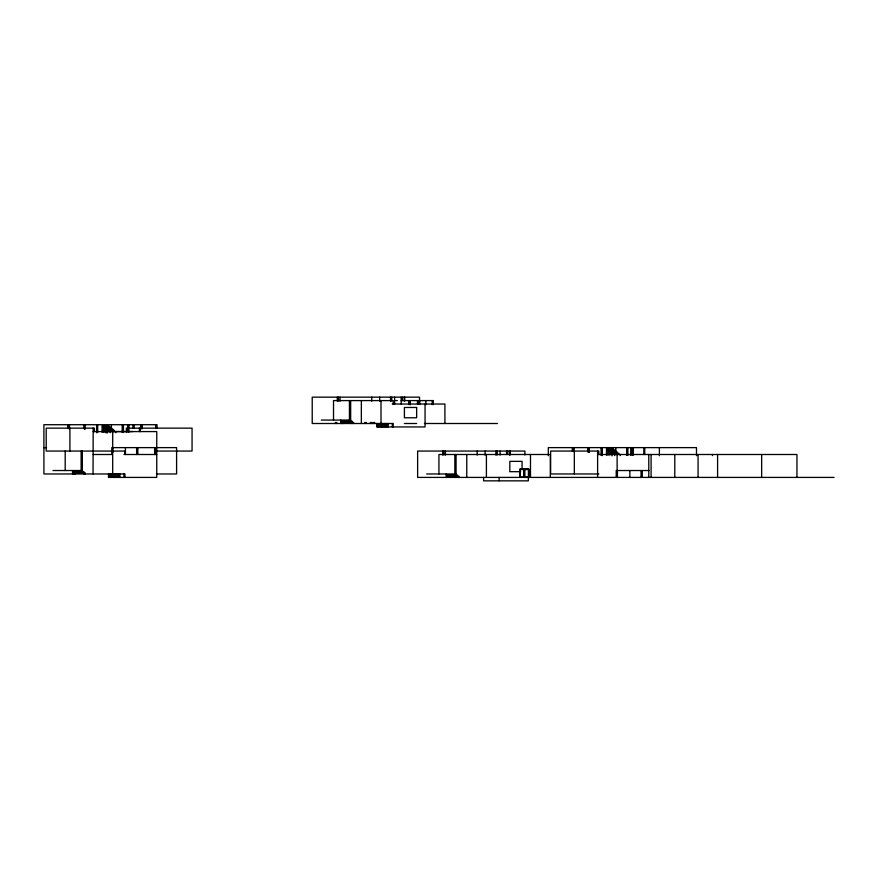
<?xml version="1.0" encoding="UTF-8"?>
<svg xmlns="http://www.w3.org/2000/svg" width="878" height="878" viewBox="0 0 878 878"><rect width="100%" height="100%" fill="white"/><g stroke="black" fill="none" stroke-linecap="round" stroke-linejoin="round"><path stroke-width="1.32" d="M112.999 452.203L113.01 447.626M617.432 477.412L617.432 470.531M395.802 400.587L397.35 400.587M401.169 400.587L433.337 400.587L433.337 404.637M392.323 404.034L444.905 404.034L444.905 423.503M321.271 420.068L350.805 420.068L350.805 423.503M340.862 421.21L352.177 421.21L352.177 423.503M342.233 422.362L353.549 422.362L353.549 423.503M404.407 423.503L416.644 423.503M424.447 423.503L497.497 423.503M83.904 425.468L84.957 425.468M127.497 425.501L129.011 425.501M103.428 426.971L110.31 426.971L110.31 428.113M104.8 428.113L111.682 428.113L111.682 429.254M106.172 429.254L113.053 429.254L113.053 430.407M107.544 430.407L114.425 430.407L114.425 431.548M132.962 431.548L108.916 431.548L108.916 430.407M93.178 431.581L156.767 431.581L156.745 477.412L108.477 477.412L108.477 473.966M43.9 447.626L46.567 447.626M587.865 448.384L589.379 448.384M631.93 448.417L633.444 448.417M607.861 449.887L614.732 449.887L614.732 451.029M156.778 451.062L192.062 451.062L192.062 428.146L126.333 428.146L126.333 432.152M609.233 451.029L616.104 451.029L616.104 452.17M610.605 452.17L617.475 452.17L617.475 453.322M611.966 453.322L618.847 453.322L618.847 454.464M93.178 454.497L111.78 454.497L111.78 447.626L176.599 447.626L176.599 473.966L156.427 473.966M124.017 454.497L156.756 454.497M597.611 454.497L796.95 454.497L796.95 477.412M520.259 469.467L523.925 469.467L523.925 477.028L520.182 477.028L520.182 469.39L524.375 469.39M524.781 469.39L528.578 469.39L528.578 477.028L524.781 477.028M524.835 469.467L528.501 469.467L528.501 476.952M52.954 470.531L82.499 470.531L82.499 471.684M649.171 470.531L616.213 470.531L616.213 477.412M72.556 471.684L83.871 471.684L83.871 473.966M520.698 471.684L509.822 471.684L509.822 461.367L522.059 461.367L522.059 469.104M73.928 472.825L85.243 472.825L85.243 473.966M426.686 473.966L456.22 473.966L456.22 475.119M598.829 473.966L550.638 473.966L550.638 451.062L598.829 451.062L598.829 454.497M446.276 475.119L457.592 475.119L457.592 476.26M447.648 476.26L458.964 476.26L458.964 477.412M834.1 477.412L417.632 477.412L417.632 451.062L524.912 451.062L524.912 455.013M761.654 454.497L761.654 477.412M717.589 454.497L717.589 477.412M712.453 454.497L712.453 455.605M698.065 454.497L698.065 477.412M696.484 455.704L696.484 447.626L548.322 447.626L548.322 455.704M674.798 454.497L674.798 477.412M659.389 447.626L659.389 455.704M651.092 454.497L651.092 477.412M648.787 454.497L648.787 477.412M644.737 447.626L644.737 454.497M643.826 447.626L643.826 454.497M642.279 470.531L642.279 477.412M641.05 470.531L641.05 477.412M633.29 448.417L633.29 455.089M633.137 448.417L633.137 454.771M632.226 448.417L632.226 455.089M632.072 448.417L632.072 454.771M630.766 447.626L630.766 455.441M629.855 470.531L629.855 477.412M627.869 447.626L627.869 455.441M626.651 447.626L626.651 455.441M620.219 454.464L620.219 455.605M617.124 454.497L617.124 470.531M615.818 447.626L615.818 451.533M614.71 454.464L614.71 455.605M613.36 449.887L613.36 448.735L606.489 448.735L606.489 455.188M613.338 453.322L613.338 454.464M611.966 452.17L611.966 455.858M610.605 451.029L610.605 454.683M609.233 449.887L609.233 455.045M607.861 448.735L607.861 455.133M602.286 447.626L602.286 455.638M602.132 447.626L602.132 455.441M601.068 447.626L601.068 455.441M597.611 451.062L597.611 477.412M589.237 448.384L589.237 452.203M589.083 448.384L589.083 452.203M588.326 447.626L588.326 451.533M588.019 448.384L588.019 452.389M574.333 451.062L574.333 473.966M573.905 447.626L573.905 451.533M573.597 447.626L573.597 451.533M572.697 447.626L572.697 451.533M572.346 447.626L572.346 451.062M550.319 477.412L550.319 454.497L438.934 454.497L438.923 473.966M530.477 454.497L530.477 477.412M528.962 477.412L528.962 469.006L519.798 469.006L519.798 477.412M528.336 477.412L528.336 480.848L483.602 480.848L483.602 477.412M524.835 469.006L524.835 477.412M524.375 469.006L524.375 477.412M510.14 451.062L510.14 455.013M509.624 451.062L509.624 455.013M507.802 451.062L507.802 454.497M506.584 451.062L506.584 454.497M500.054 451.062L500.054 455.1M499.143 477.412L499.143 480.848M497.157 451.062L497.157 455.013M495.938 451.062L495.938 455.1M486.412 454.497L486.412 477.412M485.106 451.062L485.106 455.1M477.171 451.062L477.171 455.1M466.767 454.497L466.767 477.412M456.066 454.497L456.066 474.713M454.848 454.497L454.848 473.966M449.02 476.26L449.02 477.412M447.648 475.119L447.648 477.412M446.276 473.966L446.276 477.412M445.442 451.062L445.442 455.1M443.928 451.062L443.928 455.013M442.699 451.062L442.699 455.1M432.217 400.587L432.217 404.637M425.863 400.587L425.863 404.637M425.062 404.034L425.062 426.938L376.783 426.938L376.783 423.503M419.761 400.587L419.761 404.034M419.508 401.103L419.508 397.152L312.217 397.152L312.217 423.503L393.234 423.503L393.234 426.938M418.543 400.587L418.543 404.034M417.489 400.587L417.489 404.034M410.278 400.587L410.278 404.637M410.059 400.587L410.07 404.637M409.17 400.587L409.17 404.637M409.06 400.587L409.06 404.034M404.725 397.152L404.725 401.103M404.22 397.152L404.22 401.103M402.398 397.152L402.398 400.587M401.169 397.152L401.169 404.034M394.639 397.152L394.639 403.891M393.245 404.034L393.245 400.587L333.519 400.587L333.508 420.068M392.323 423.503L392.323 426.938M391.753 397.152L391.753 401.103M390.523 397.152L390.523 401.202M388.208 423.503L388.208 426.938M386.836 423.503L386.836 426.938M385.475 423.503L385.475 426.938M384.103 423.503L384.103 426.938M382.731 423.503L382.731 426.938M381.359 423.503L381.359 426.938M381.008 400.587L381.008 423.503M379.987 423.503L379.987 426.938M379.691 397.152L379.691 401.202M378.616 423.503L378.616 426.938M377.244 423.503L377.244 426.938M374.588 422.362L374.588 423.503M373.227 422.362L373.227 423.503M371.756 397.152L371.756 401.202M371.734 422.362L371.734 423.503M370.362 422.362L370.362 423.503M366.236 422.362L366.236 423.503M364.864 422.362L364.864 423.503M361.352 400.587L361.352 423.503M350.662 400.587L350.662 419.464M349.433 400.587L349.433 420.068M343.605 422.362L343.605 423.503M342.87 422.362L342.87 423.503M342.233 421.21L342.233 423.503M341.498 422.362L341.498 423.503M340.862 420.068L340.862 423.503M340.038 397.152L340.038 401.202M338.513 397.152L338.513 401.103M337.284 397.152L337.284 401.202M336.746 422.362L336.746 423.503M335.374 422.362L335.374 423.503M157.052 428.146L157.052 424.711L43.9 424.711L43.911 473.966L124.928 473.966L124.928 477.412M155.647 424.711L155.647 428.146M155.527 447.626L155.527 454.497M154.627 447.626L154.627 454.497M142.06 424.711L142.06 428.618M141.918 424.711L141.918 428.618M141.764 424.711L141.764 428.618M140.853 424.711L140.853 428.716M140.699 424.711L140.699 428.716M140.315 428.146L140.315 431.581M139.393 428.146L139.393 431.581M137.846 447.626L137.846 454.497M136.628 447.626L136.628 454.497M134.093 424.711L134.093 428.146M133.039 424.711L133.039 428.146M128.868 425.501L128.868 432.174M127.65 425.501L127.65 431.855M125.422 447.626L125.422 454.497M124.928 454.497L124.928 451.062L46.205 451.062L46.205 428.146L94.407 428.146L94.407 431.581M124.017 473.966L124.017 477.412M123.447 424.711L123.447 432.525M122.218 424.711L122.218 432.525M119.902 473.966L119.902 477.412M118.53 473.966L118.53 477.412M117.158 473.966L117.158 477.412M115.797 431.548L115.797 432.7M115.786 473.966L115.786 477.412M114.414 473.966L114.414 477.412M113.042 473.966L113.042 477.412M112.702 431.581L112.702 447.626M112.691 451.062L112.691 473.966M111.671 473.966L111.671 477.412M111.385 424.711L111.385 429.924M110.288 431.548L110.288 432.7M110.299 473.966L110.299 477.412M108.938 426.971L108.938 425.819L102.057 425.819L102.057 432.272M108.938 473.966L108.938 477.412M107.544 429.254L107.544 432.942M106.172 428.113L106.172 433.019M104.8 426.971L104.8 432.13M103.428 425.819L103.428 432.217M97.71 424.711L97.71 432.525M96.789 424.711L96.789 432.722M96.635 424.711L96.635 432.525M93.178 428.146L93.046 473.966M84.815 425.468L84.815 429.287M84.661 425.468L84.661 429.287M83.904 424.711L83.904 428.618M82.345 451.062L82.345 471.277M81.127 451.062L81.127 470.531M75.288 472.825L75.288 473.966M73.928 471.684L73.928 473.966M72.556 470.531L72.556 473.966M69.911 428.146L69.911 451.062M69.472 424.711L69.472 428.618M69.164 424.711L69.164 428.618M68.264 424.711L68.264 428.618M67.924 424.711L67.924 428.146M65.191 451.062L65.191 470.531M416.644 407.469L404.407 407.469L404.407 417.774L416.644 417.774L416.644 407.469"/></g></svg>
